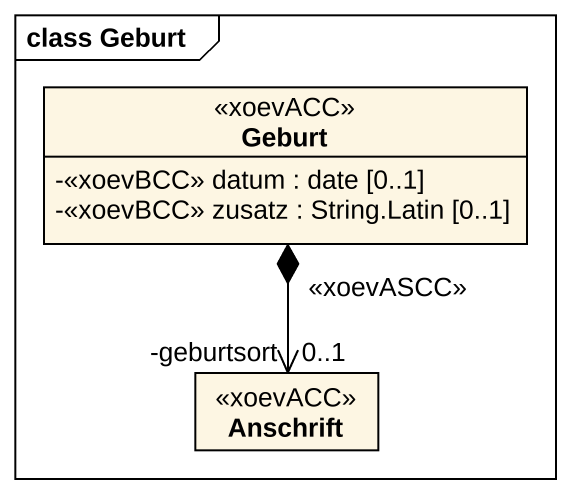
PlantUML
@startuml
mainframe class Geburt
hide circle
hide empty members
skinparam classAttributeIconSize 0
class Geburt <<xoevACC>> {
  -<<xoevBCC>> datum : date [0..1]
  -<<xoevBCC>> zusatz : String.Latin [0..1]
}
class Anschrift <<xoevACC>>
Geburt *--> "-geburtsort\n0..1" Anschrift : <<xoevASCC>>
@enduml
